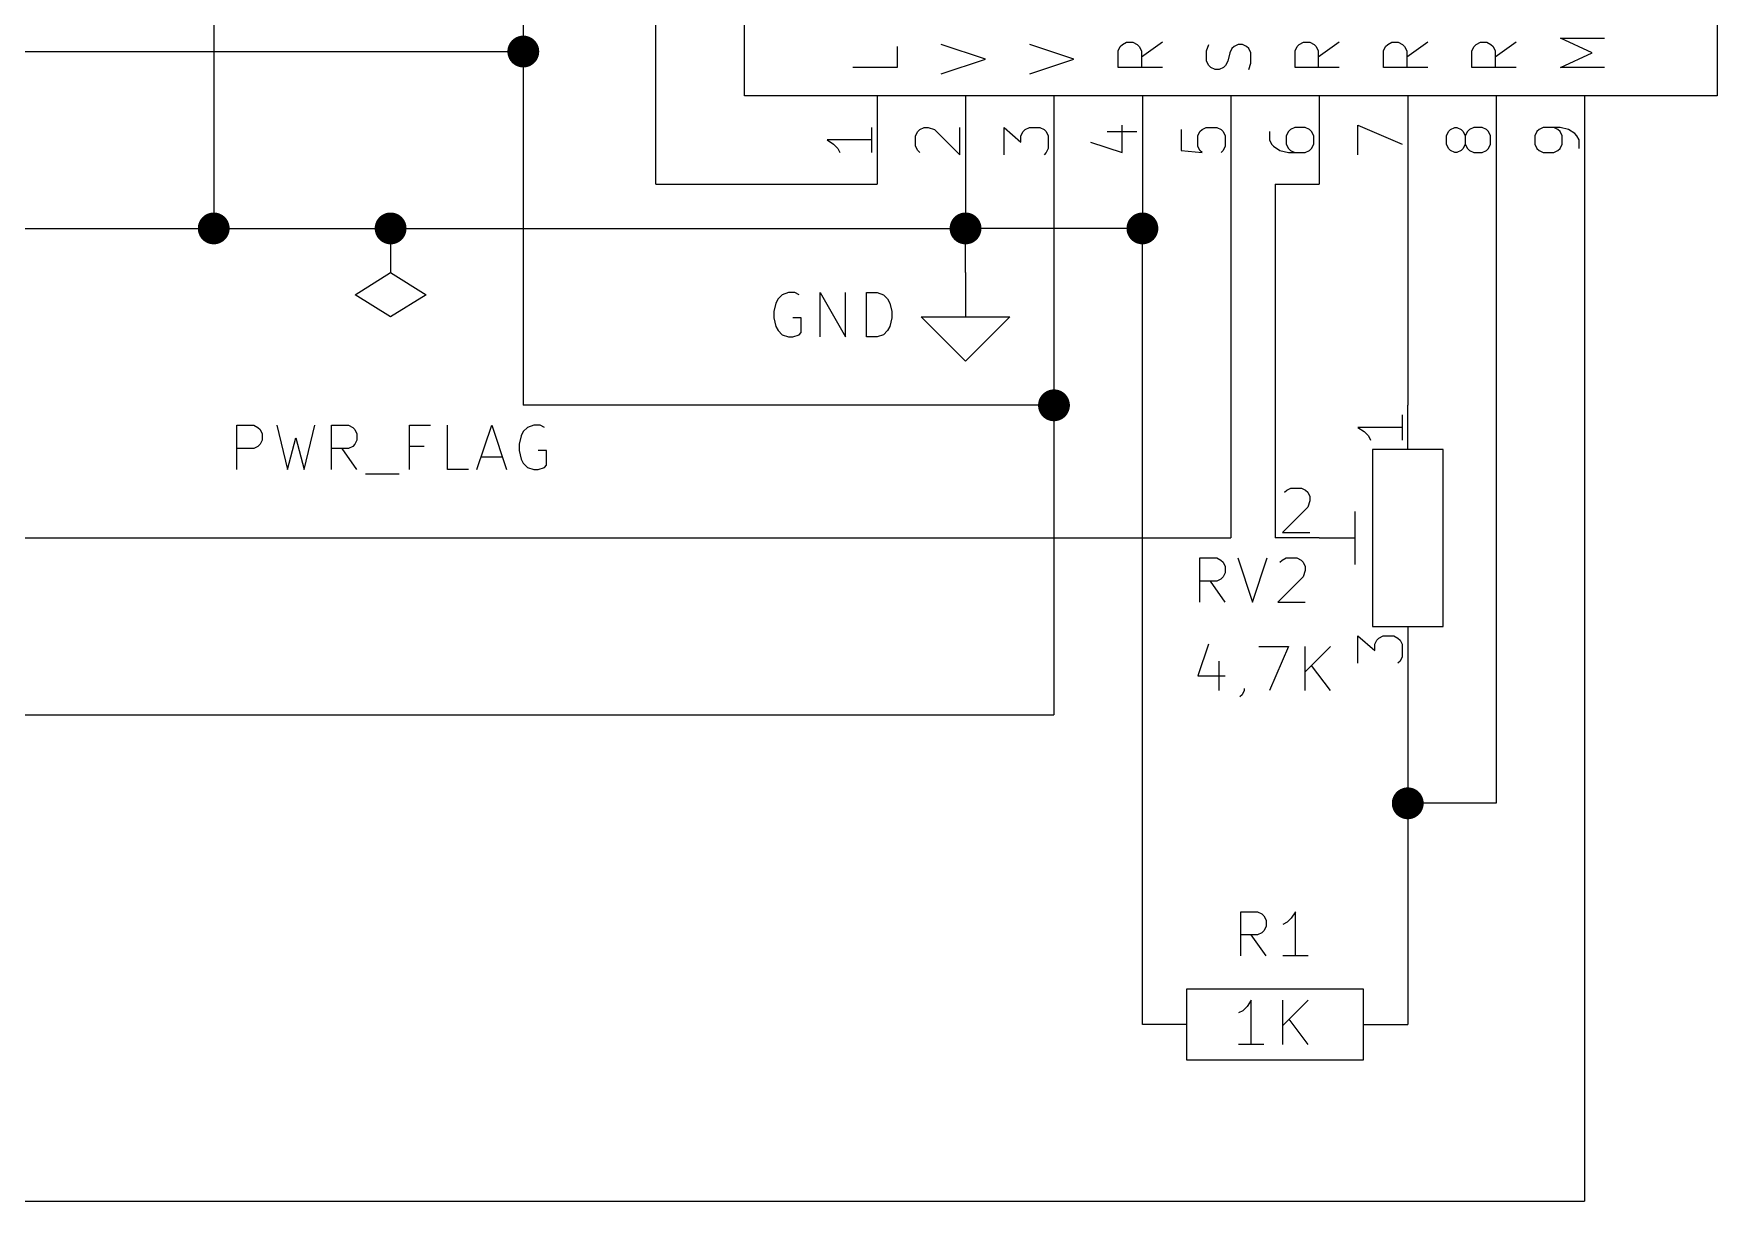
# Model space of a CAD drawing. Extents: x 0.4 to 11.3, y -7.9 to -0.4.
# Drawn here: x 5.096 to 7, y -5.95 to -4.63 of the extents above; entities that cross this region are included whole.
import ezdxf

# ---------------------------------------------------------------- set-up
doc = ezdxf.new("R2010")
doc.units = 0
doc.header["$MEASUREMENT"] = 0
for name, color, linetype in [('CYAN2', 4, 'CONTINUOUS'), ('GREEN3', 91, 'CONTINUOUS'), ('LYELLOW', 51, 'CONTINUOUS'), ('RED2', 1, 'CONTINUOUS'), ('RED3', 11, 'CONTINUOUS')]:
    doc.layers.add(name, color=color, linetype=linetype)

msp = doc.modelspace()

# ---------------------------------------------------------------- linework, layer by layer
at = {"layer": 'CYAN2', "linetype": 'CONTINUOUS'}
for p, q in [((6.07262, -4.64428), (6.07262, -4.66809)), ((6.17262, -4.65857), (6.12262, -4.6419)), ((6.27262, -4.65857), (6.22262, -4.6419)), ((6.32262, -4.64905), (6.325, -4.64428)), ((6.325, -4.64428), (6.32738, -4.6419)), ((6.32738, -4.6419), (6.33214, -4.63952)), ((6.33214, -4.63952), (6.33928, -4.63952)), ((6.33928, -4.63952), (6.34405, -4.6419)), ((6.34405, -4.6419), (6.34643, -4.64428)), ((6.34643, -4.64428), (6.34881, -4.64905)), ((6.37262, -4.63952), (6.34881, -4.65619)), ((6.42262, -4.64905), (6.425, -4.6419)), ((6.45357, -4.64428), (6.45119, -4.64667)), ((6.45833, -4.6419), (6.45357, -4.64428)), ((6.46309, -4.6419), (6.45833, -4.6419)), ((6.46785, -4.64428), (6.46309, -4.6419)), ((6.47024, -4.64667), (6.46785, -4.64428)), ((6.52262, -4.64905), (6.525, -4.64428)), ((6.525, -4.64428), (6.52738, -4.6419)), ((6.52738, -4.6419), (6.53214, -4.63952)), ((6.53214, -4.63952), (6.53928, -4.63952)), ((6.53928, -4.63952), (6.54405, -4.6419)), ((6.54405, -4.6419), (6.54643, -4.64428)), ((6.54643, -4.64428), (6.54881, -4.64905)), ((6.57262, -4.63952), (6.54881, -4.65619)), ((6.62262, -4.64905), (6.625, -4.64428)), ((6.625, -4.64428), (6.62738, -4.6419)), ((6.62738, -4.6419), (6.63214, -4.63952)), ((6.63214, -4.63952), (6.63928, -4.63952)), ((6.63928, -4.63952), (6.64405, -4.6419)), ((6.64405, -4.6419), (6.64643, -4.64428)), ((6.64643, -4.64428), (6.64881, -4.64905)), ((6.67262, -4.63952), (6.64881, -4.65619)), ((6.72262, -4.64905), (6.725, -4.64428)), ((6.725, -4.64428), (6.72738, -4.6419)), ((6.72738, -4.6419), (6.73214, -4.63952)), ((6.73214, -4.63952), (6.73928, -4.63952)), ((6.73928, -4.63952), (6.74405, -4.6419)), ((6.74405, -4.6419), (6.74643, -4.64428)), ((6.74643, -4.64428), (6.74881, -4.64905)), ((6.77262, -4.63952), (6.74881, -4.65619)), ((6.85833, -4.65143), (6.82262, -4.63476)), ((6.82262, -4.63476), (6.87262, -4.63476)), ((6.12262, -4.67524), (6.17262, -4.65857)), ((6.22262, -4.67524), (6.27262, -4.65857)), ((6.32262, -4.66809), (6.32262, -4.64905)), ((6.34881, -4.64905), (6.34881, -4.66809)), ((6.42262, -4.66095), (6.42262, -4.64905)), ((6.425, -4.66571), (6.42262, -4.66095)), ((6.44643, -4.66095), (6.44405, -4.66571)), ((6.44881, -4.65143), (6.44643, -4.66095)), ((6.45119, -4.64667), (6.44881, -4.65143)), ((6.47262, -4.65143), (6.47024, -4.64667)), ((6.47024, -4.67047), (6.47262, -4.66333)), ((6.47262, -4.66333), (6.47262, -4.65143)), ((6.52262, -4.66809), (6.52262, -4.64905)), ((6.54881, -4.64905), (6.54881, -4.66809)), ((6.62262, -4.66809), (6.62262, -4.64905)), ((6.64881, -4.64905), (6.64881, -4.66809)), ((6.72262, -4.66809), (6.72262, -4.64905)), ((6.74881, -4.64905), (6.74881, -4.66809)), ((6.82262, -4.66809), (6.85833, -4.65143)), ((6.07262, -4.66809), (6.02262, -4.66809)), ((6.37262, -4.66809), (6.32262, -4.66809)), ((6.42738, -4.66809), (6.425, -4.66571)), ((6.43214, -4.67047), (6.42738, -4.66809)), ((6.4369, -4.67047), (6.43214, -4.67047)), ((6.44167, -4.66809), (6.4369, -4.67047)), ((6.44405, -4.66571), (6.44167, -4.66809)), ((6.57262, -4.66809), (6.52262, -4.66809)), ((6.67262, -4.66809), (6.62262, -4.66809)), ((6.77262, -4.66809), (6.72262, -4.66809)), ((6.87262, -4.66809), (6.82262, -4.66809)), ((5.93809, -4.92976), (5.93571, -4.93452)), ((5.94285, -4.925), (5.93809, -4.92976)), ((5.95, -4.92261), (5.94285, -4.925)), ((5.95714, -4.92261), (5.95, -4.92261)), ((5.9619, -4.925), (5.95714, -4.92261)), ((5.98571, -4.97261), (5.98571, -4.92261)), ((5.98571, -4.92261), (6.01428, -4.97261)), ((6.01428, -4.97261), (6.01428, -4.92261)), ((6.03809, -4.97261), (6.03809, -4.92261)), ((6.03809, -4.92261), (6.05, -4.92261)), ((6.05, -4.92261), (6.05714, -4.925)), ((6.05714, -4.925), (6.0619, -4.92976)), ((6.0619, -4.92976), (6.06428, -4.93452)), ((5.93571, -4.93452), (5.93333, -4.94404)), ((5.93333, -4.94404), (5.93333, -4.95119)), ((6.06428, -4.93452), (6.06667, -4.94404)), ((6.06667, -4.94404), (6.06667, -4.95119)), ((5.93333, -4.95119), (5.93571, -4.96071)), ((5.93571, -4.96071), (5.93809, -4.96547)), ((5.93809, -4.96547), (5.94285, -4.97023)), ((5.96428, -4.95119), (5.95476, -4.95119)), ((5.9619, -4.97023), (5.96428, -4.96785)), ((5.96428, -4.96785), (5.96428, -4.95119)), ((6.0619, -4.96547), (6.05714, -4.97023)), ((6.06428, -4.96071), (6.0619, -4.96547)), ((6.06667, -4.95119), (6.06428, -4.96071)), ((5.94285, -4.97023), (5.95, -4.97261)), ((5.95, -4.97261), (5.95476, -4.97261)), ((5.95476, -4.97261), (5.9619, -4.97023)), ((6.05, -4.97261), (6.03809, -4.97261)), ((6.05714, -4.97023), (6.05, -4.97261)), ((5.32619, -5.12262), (5.32619, -5.07262)), ((5.32619, -5.07262), (5.34523, -5.07262)), ((5.34523, -5.07262), (5.35, -5.075)), ((5.35, -5.075), (5.35237, -5.07738)), ((5.35237, -5.07738), (5.35476, -5.08214)), ((5.35476, -5.08214), (5.35476, -5.08928)), ((5.37142, -5.07262), (5.38333, -5.12262)), ((5.40237, -5.12262), (5.41428, -5.07262)), ((5.43333, -5.12262), (5.43333, -5.07262)), ((5.43333, -5.07262), (5.45237, -5.07262)), ((5.45237, -5.07262), (5.45714, -5.075)), ((5.45714, -5.075), (5.45952, -5.07738)), ((5.45952, -5.07738), (5.4619, -5.08214)), ((5.4619, -5.08214), (5.4619, -5.08928)), ((5.52142, -5.12262), (5.52142, -5.07262)), ((5.52142, -5.07262), (5.54523, -5.07262)), ((5.56428, -5.12262), (5.56428, -5.07262)), ((5.59761, -5.12262), (5.61428, -5.07262)), ((5.61428, -5.07262), (5.63094, -5.12262)), ((5.65, -5.07976), (5.64761, -5.08452)), ((5.65476, -5.075), (5.65, -5.07976)), ((5.6619, -5.07262), (5.65476, -5.075)), ((5.66904, -5.07262), (5.6619, -5.07262)), ((5.6738, -5.075), (5.66904, -5.07262)), ((5.34523, -5.09881), (5.32619, -5.09881)), ((5.35, -5.09643), (5.34523, -5.09881)), ((5.35237, -5.09405), (5.35, -5.09643)), ((5.35476, -5.08928), (5.35237, -5.09405)), ((5.38333, -5.12262), (5.39285, -5.0869)), ((5.39285, -5.0869), (5.40237, -5.12262)), ((5.45237, -5.09881), (5.43333, -5.09881)), ((5.4619, -5.12262), (5.44523, -5.09881)), ((5.45714, -5.09643), (5.45237, -5.09881)), ((5.45952, -5.09405), (5.45714, -5.09643)), ((5.4619, -5.08928), (5.45952, -5.09405)), ((5.53809, -5.09643), (5.52142, -5.09643)), ((5.64761, -5.08452), (5.64523, -5.09405)), ((5.64523, -5.09405), (5.64523, -5.10119)), ((5.64523, -5.10119), (5.64761, -5.11071)), ((5.67619, -5.10119), (5.66666, -5.10119)), ((5.67619, -5.11785), (5.67619, -5.10119)), ((5.60237, -5.10833), (5.62619, -5.10833)), ((5.64761, -5.11071), (5.65, -5.11547)), ((5.65, -5.11547), (5.65476, -5.12024)), ((5.65476, -5.12024), (5.6619, -5.12262)), ((5.66666, -5.12262), (5.6738, -5.12024)), ((5.6738, -5.12024), (5.67619, -5.11785)), ((5.47142, -5.12738), (5.50952, -5.12738)), ((5.58809, -5.12262), (5.56428, -5.12262)), ((5.6619, -5.12262), (5.66666, -5.12262)), ((6.41503, -5.27261), (6.41503, -5.22261)), ((6.41503, -5.22261), (6.43407, -5.22261)), ((6.43407, -5.22261), (6.43883, -5.225)), ((6.43883, -5.225), (6.44122, -5.22737)), ((6.44122, -5.22737), (6.4436, -5.23214)), ((6.4436, -5.23214), (6.4436, -5.23928)), ((6.45789, -5.22261), (6.47455, -5.27261)), ((6.47455, -5.27261), (6.49122, -5.22261)), ((6.5055, -5.22737), (6.50789, -5.225)), ((6.50789, -5.225), (6.51265, -5.22261)), ((6.51265, -5.22261), (6.52455, -5.22261)), ((6.52455, -5.22261), (6.52931, -5.225)), ((6.52931, -5.225), (6.53169, -5.22737)), ((6.53169, -5.22737), (6.53407, -5.23214)), ((6.53407, -5.23214), (6.53407, -5.2369)), ((6.43407, -5.2488), (6.41503, -5.2488)), ((6.4436, -5.27261), (6.42693, -5.2488)), ((6.43883, -5.24642), (6.43407, -5.2488)), ((6.44122, -5.24404), (6.43883, -5.24642)), ((6.4436, -5.23928), (6.44122, -5.24404)), ((6.53169, -5.24404), (6.50312, -5.27261)), ((6.53407, -5.2369), (6.53169, -5.24404)), ((6.50312, -5.27261), (6.53407, -5.27261)), ((6.42455, -5.32023), (6.41265, -5.35594)), ((6.4817, -5.32261), (6.51503, -5.32261)), ((6.51503, -5.32261), (6.4936, -5.37261)), ((6.53407, -5.37261), (6.53407, -5.32261)), ((6.56265, -5.32261), (6.53407, -5.35119)), ((6.43646, -5.33928), (6.43646, -5.37261)), ((6.56265, -5.37261), (6.54122, -5.34404)), ((6.41265, -5.35594), (6.4436, -5.35594)), ((6.46265, -5.37737), (6.46027, -5.37976)), ((6.46503, -5.37261), (6.46265, -5.37737)), ((6.46503, -5.37023), (6.46503, -5.37261)), ((6.46116, -5.67262), (6.46116, -5.62262)), ((6.46116, -5.62262), (6.4802, -5.62262)), ((6.4802, -5.62262), (6.48496, -5.625)), ((6.48496, -5.625), (6.48735, -5.62738)), ((6.48735, -5.62738), (6.48973, -5.63214)), ((6.48973, -5.63214), (6.48973, -5.63928)), ((6.51354, -5.63452), (6.50878, -5.6369)), ((6.5183, -5.62976), (6.51354, -5.63452)), ((6.52306, -5.62262), (6.5183, -5.62976)), ((6.52306, -5.67262), (6.52306, -5.62262)), ((6.4802, -5.64881), (6.46116, -5.64881)), ((6.48973, -5.67262), (6.47306, -5.64881)), ((6.48496, -5.64643), (6.4802, -5.64881)), ((6.48735, -5.64405), (6.48496, -5.64643)), ((6.48973, -5.63928), (6.48735, -5.64405)), ((6.53735, -5.67262), (6.50878, -5.67262)), ((6.4683, -5.72976), (6.46354, -5.73452)), ((6.47306, -5.72262), (6.4683, -5.72976)), ((6.47306, -5.77262), (6.47306, -5.72262)), ((6.50878, -5.77262), (6.50878, -5.72262)), ((6.53735, -5.72262), (6.50878, -5.75119)), ((6.46354, -5.73452), (6.45878, -5.7369)), ((6.53735, -5.77262), (6.51592, -5.74405)), ((6.48735, -5.77262), (6.45878, -5.77262))]:
    msp.add_line(p, q, dxfattribs=at)
at = {"layer": 'GREEN3', "linetype": 'CONTINUOUS'}
for p, q in [((5.3, -3.9), (5.3, -4.85)), ((5.65, -4.35), (5.65, -4.65)), ((5.8, -4.8), (5.8, -4.4)), ((4.4, -4.65), (5.65, -4.65)), ((5.65, -4.65), (5.65, -5.05)), ((5.8, -4.8), (6.05, -4.8)), ((6.15, -4.8), (6.15, -4.85)), ((6.25, -4.8), (6.25, -5.05)), ((6.35, -4.8), (6.35, -4.85)), ((6.45, -4.8), (6.45, -5.2)), ((6.5, -4.8), (6.55, -4.8)), ((6.5, -4.8), (6.5, -5.2)), ((6.65, -4.8), (6.65, -5.05)), ((6.75, -4.8), (6.75, -5.5)), ((6.85, -4.8), (6.85, -5.95)), ((4.9, -4.85), (5.3, -4.85)), ((5.3, -4.85), (5.5, -4.85)), ((5.5, -4.85), (6.15, -4.85)), ((6.35, -4.85), (6.15, -4.85)), ((6.15, -4.9), (6.15, -4.85)), ((6.35, -5.75), (6.35, -4.85)), ((6.25, -5.05), (5.65, -5.05)), ((6.25, -5.05), (6.25, -5.4)), ((4.7, -5.2), (6.45, -5.2)), ((6.65, -5.35), (6.65, -5.5)), ((3.35, -5.4), (6.25, -5.4)), ((6.65, -5.5), (6.65, -5.75)), ((6.75, -5.5), (6.65, -5.5)), ((2.75, -5.95), (6.85, -5.95))]:
    msp.add_line(p, q, dxfattribs=at)
at = {"layer": 'GREEN3', "const_width": 0.018}
for points in [[(5.641, -4.65, 1), (5.659, -4.65, 1)], [(5.291, -4.85, 1), (5.309, -4.85, 1)], [(5.491, -4.85, 1), (5.509, -4.85, 1)], [(6.141, -4.85, 1), (6.159, -4.85, 1)], [(6.341, -4.85, 1), (6.359, -4.85, 1)], [(6.241, -5.05, 1), (6.259, -5.05, 1)], [(6.641, -5.5, 1), (6.659, -5.5, 1)]]:
    msp.add_lwpolyline(points, format="xyb", close=True, dxfattribs=at)
at = {"layer": 'LYELLOW', "linetype": 'CONTINUOUS'}
for p, q in [((5.9, -4.7), (5.9, -4.1)), ((7, -4.1), (7, -4.7)), ((7, -4.7), (5.9, -4.7))]:
    msp.add_line(p, q, dxfattribs=at)
at = {"layer": 'RED2', "linetype": 'CONTINUOUS'}
for p, q in [((5.9, -4.7), (5.9, -4.1)), ((5.9, -4.7), (5.9, -4.1)), ((7, -4.1), (7, -4.7)), ((7, -4.1), (7, -4.7)), ((7, -4.7), (5.9, -4.7)), ((7, -4.7), (5.9, -4.7)), ((6.05, -4.7), (6.05, -4.8)), ((6.15, -4.7), (6.15, -4.8)), ((6.25, -4.7), (6.25, -4.8)), ((6.35, -4.7), (6.35, -4.8)), ((6.45, -4.7), (6.45, -4.8)), ((6.55, -4.7), (6.55, -4.8)), ((6.65, -4.7), (6.65, -4.8)), ((6.75, -4.7), (6.75, -4.8)), ((6.85, -4.7), (6.85, -4.8)), ((5.5, -4.85), (5.5, -4.9)), ((5.46, -4.925), (5.5, -4.9)), ((5.5, -4.9), (5.54, -4.925)), ((6.15, -4.9), (6.15, -4.95)), ((5.5, -4.95), (5.46, -4.925)), ((5.54, -4.925), (5.5, -4.95)), ((6.15, -5), (6.1, -4.95)), ((6.1, -4.95), (6.15, -4.95)), ((6.15, -4.95), (6.2, -4.95)), ((6.2, -4.95), (6.15, -5)), ((6.65, -5.1), (6.65, -5.05)), ((6.61, -5.1), (6.61, -5.3)), ((6.69, -5.1), (6.61, -5.1)), ((6.69, -5.3), (6.69, -5.1)), ((6.59, -5.17), (6.59, -5.23)), ((6.55, -5.2), (6.5, -5.2)), ((6.55, -5.2), (6.59, -5.2)), ((6.61, -5.3), (6.69, -5.3)), ((6.65, -5.3), (6.65, -5.35)), ((6.6, -5.71), (6.4, -5.71)), ((6.4, -5.71), (6.4, -5.79)), ((6.6, -5.79), (6.6, -5.71)), ((6.4, -5.75), (6.35, -5.75)), ((6.6, -5.75), (6.65, -5.75)), ((6.4, -5.79), (6.6, -5.79))]:
    msp.add_line(p, q, dxfattribs=at)
at = {"layer": 'RED3', "linetype": 'CONTINUOUS'}
for p, q in [((6.04362, -4.73571), (6.04362, -4.76428)), ((6.096, -4.74047), (6.09838, -4.73809)), ((6.09838, -4.73809), (6.10314, -4.73571)), ((6.10314, -4.73571), (6.1079, -4.73571)), ((6.1079, -4.73571), (6.11505, -4.73809)), ((6.11505, -4.73809), (6.14362, -4.76667)), ((6.14362, -4.76667), (6.14362, -4.73571)), ((6.19362, -4.76667), (6.19362, -4.73571)), ((6.19362, -4.73571), (6.21267, -4.75238)), ((6.21505, -4.74047), (6.21743, -4.73809)), ((6.21743, -4.73809), (6.22219, -4.73571)), ((6.22219, -4.73571), (6.23409, -4.73571)), ((6.23409, -4.73571), (6.23885, -4.73809)), ((6.23885, -4.73809), (6.24124, -4.74047)), ((6.32695, -4.76428), (6.32695, -4.73333)), ((6.39362, -4.73809), (6.39362, -4.7619)), ((6.41505, -4.74047), (6.41743, -4.73809)), ((6.41743, -4.73809), (6.42219, -4.73571)), ((6.42219, -4.73571), (6.43409, -4.73571)), ((6.43409, -4.73571), (6.43885, -4.73809)), ((6.43885, -4.73809), (6.44124, -4.74047)), ((6.51743, -4.73809), (6.51505, -4.74047)), ((6.52219, -4.73571), (6.51743, -4.73809)), ((6.53409, -4.73571), (6.52219, -4.73571)), ((6.53885, -4.73809), (6.53409, -4.73571)), ((6.54124, -4.74047), (6.53885, -4.73809)), ((6.59362, -4.76667), (6.59362, -4.73333)), ((6.59362, -4.73333), (6.64362, -4.75476)), ((6.696, -4.74047), (6.69838, -4.73809)), ((6.69838, -4.73809), (6.70314, -4.73571)), ((6.70314, -4.73571), (6.70552, -4.73571)), ((6.70552, -4.73571), (6.71028, -4.73809)), ((6.71028, -4.73809), (6.71267, -4.74047)), ((6.71981, -4.73809), (6.71743, -4.74047)), ((6.72457, -4.73571), (6.71981, -4.73809)), ((6.73409, -4.73571), (6.72457, -4.73571)), ((6.73885, -4.73809), (6.73409, -4.73571)), ((6.74124, -4.74047), (6.73885, -4.73809)), ((6.79838, -4.73809), (6.796, -4.74047)), ((6.80314, -4.73571), (6.79838, -4.73809)), ((6.82219, -4.73571), (6.80314, -4.73571)), ((6.81981, -4.73809), (6.81505, -4.73571)), ((6.82219, -4.74047), (6.81981, -4.73809)), ((6.83171, -4.73809), (6.82219, -4.73571)), ((6.83885, -4.74285), (6.83171, -4.73809)), ((6.04362, -4.75), (5.99362, -4.75)), ((5.99362, -4.75), (6.00076, -4.75476)), ((6.00076, -4.75476), (6.00552, -4.75952)), ((6.09362, -4.74524), (6.096, -4.74047)), ((6.09362, -4.75714), (6.09362, -4.74524)), ((6.096, -4.7619), (6.09362, -4.75714)), ((6.21267, -4.74524), (6.21505, -4.74047)), ((6.21267, -4.75238), (6.21267, -4.74524)), ((6.24124, -4.74047), (6.24362, -4.74524)), ((6.24362, -4.74524), (6.24362, -4.75952)), ((6.29124, -4.75238), (6.32695, -4.76428)), ((6.31028, -4.74047), (6.34362, -4.74047)), ((6.41267, -4.74524), (6.41505, -4.74047)), ((6.41267, -4.75714), (6.41267, -4.74524)), ((6.41505, -4.7619), (6.41267, -4.75714)), ((6.44124, -4.74047), (6.44362, -4.74524)), ((6.44362, -4.75714), (6.44124, -4.7619)), ((6.44362, -4.74524), (6.44362, -4.75714)), ((6.49362, -4.74047), (6.49362, -4.75)), ((6.49362, -4.75), (6.496, -4.75476)), ((6.496, -4.75476), (6.49838, -4.75714)), ((6.49838, -4.75714), (6.50552, -4.7619)), ((6.51505, -4.74047), (6.51267, -4.74524)), ((6.51267, -4.74524), (6.51267, -4.75476)), ((6.51267, -4.75476), (6.51505, -4.75952)), ((6.54362, -4.74524), (6.54124, -4.74047)), ((6.54124, -4.75952), (6.54362, -4.75476)), ((6.54362, -4.75476), (6.54362, -4.74524)), ((6.69362, -4.74524), (6.696, -4.74047)), ((6.69362, -4.75476), (6.69362, -4.74524)), ((6.696, -4.75952), (6.69362, -4.75476)), ((6.71267, -4.74047), (6.71505, -4.74524)), ((6.71505, -4.75476), (6.71267, -4.75952)), ((6.71743, -4.74047), (6.71505, -4.74524)), ((6.71505, -4.74524), (6.71505, -4.75476)), ((6.71505, -4.75476), (6.71743, -4.75952)), ((6.74362, -4.74524), (6.74124, -4.74047)), ((6.74124, -4.75952), (6.74362, -4.75476)), ((6.74362, -4.75476), (6.74362, -4.74524)), ((6.796, -4.74047), (6.79362, -4.74524)), ((6.79362, -4.74524), (6.79362, -4.75476)), ((6.79362, -4.75476), (6.796, -4.75952)), ((6.82457, -4.74524), (6.82219, -4.74047)), ((6.82219, -4.75952), (6.82457, -4.75476)), ((6.82457, -4.75476), (6.82457, -4.74524)), ((6.84124, -4.74524), (6.83885, -4.74285)), ((6.84362, -4.75), (6.84124, -4.74524)), ((6.84362, -4.75952), (6.84362, -4.75)), ((6.00552, -4.75952), (6.0079, -4.76428)), ((6.09838, -4.76428), (6.096, -4.7619)), ((6.24124, -4.76428), (6.23885, -4.76667)), ((6.24362, -4.75952), (6.24124, -4.76428)), ((6.39362, -4.7619), (6.41743, -4.76428)), ((6.41743, -4.76428), (6.41505, -4.7619)), ((6.44124, -4.7619), (6.43885, -4.76428)), ((6.50552, -4.7619), (6.51505, -4.76428)), ((6.51505, -4.75952), (6.51743, -4.7619)), ((6.51505, -4.76428), (6.53409, -4.76428)), ((6.51743, -4.7619), (6.52219, -4.76428)), ((6.53409, -4.76428), (6.53885, -4.7619)), ((6.53885, -4.7619), (6.54124, -4.75952)), ((6.69838, -4.7619), (6.696, -4.75952)), ((6.70314, -4.76428), (6.69838, -4.7619)), ((6.70552, -4.76428), (6.70314, -4.76428)), ((6.71028, -4.7619), (6.70552, -4.76428)), ((6.71267, -4.75952), (6.71028, -4.7619)), ((6.71743, -4.75952), (6.71981, -4.7619)), ((6.71981, -4.7619), (6.72457, -4.76428)), ((6.72457, -4.76428), (6.73409, -4.76428)), ((6.73409, -4.76428), (6.73885, -4.7619)), ((6.73885, -4.7619), (6.74124, -4.75952)), ((6.796, -4.75952), (6.79838, -4.7619)), ((6.79838, -4.7619), (6.80314, -4.76428)), ((6.80314, -4.76428), (6.81505, -4.76428)), ((6.81505, -4.76428), (6.81981, -4.7619)), ((6.81981, -4.7619), (6.82219, -4.75952)), ((6.64362, -5.06071), (6.64362, -5.08928)), ((6.64362, -5.075), (6.59362, -5.075)), ((6.59362, -5.075), (6.60076, -5.07976)), ((6.60076, -5.07976), (6.60552, -5.08452)), ((6.60552, -5.08452), (6.6079, -5.08928)), ((6.51071, -5.14838), (6.51309, -5.146)), ((6.51309, -5.146), (6.51785, -5.14362)), ((6.51785, -5.14362), (6.52976, -5.14362)), ((6.52976, -5.14362), (6.53452, -5.146)), ((6.53452, -5.146), (6.5369, -5.14838)), ((6.5369, -5.14838), (6.53928, -5.15314)), ((6.53928, -5.1579), (6.5369, -5.16505)), ((6.53928, -5.15314), (6.53928, -5.1579)), ((6.5369, -5.16505), (6.50833, -5.19362)), ((6.50833, -5.19362), (6.53928, -5.19362)), ((6.59362, -5.34167), (6.59362, -5.31071)), ((6.59362, -5.31071), (6.61267, -5.32738)), ((6.61743, -5.31309), (6.62219, -5.31071)), ((6.62219, -5.31071), (6.63409, -5.31071)), ((6.63409, -5.31071), (6.63885, -5.31309)), ((6.61267, -5.32024), (6.61505, -5.31547)), ((6.61267, -5.32738), (6.61267, -5.32024)), ((6.61505, -5.31547), (6.61743, -5.31309)), ((6.63885, -5.31309), (6.64124, -5.31547)), ((6.64124, -5.31547), (6.64362, -5.32024)), ((6.64362, -5.32024), (6.64362, -5.33452)), ((6.64124, -5.33928), (6.63885, -5.34167)), ((6.64362, -5.33452), (6.64124, -5.33928))]:
    msp.add_line(p, q, dxfattribs=at)

doc.saveas('drawing.dxf')
